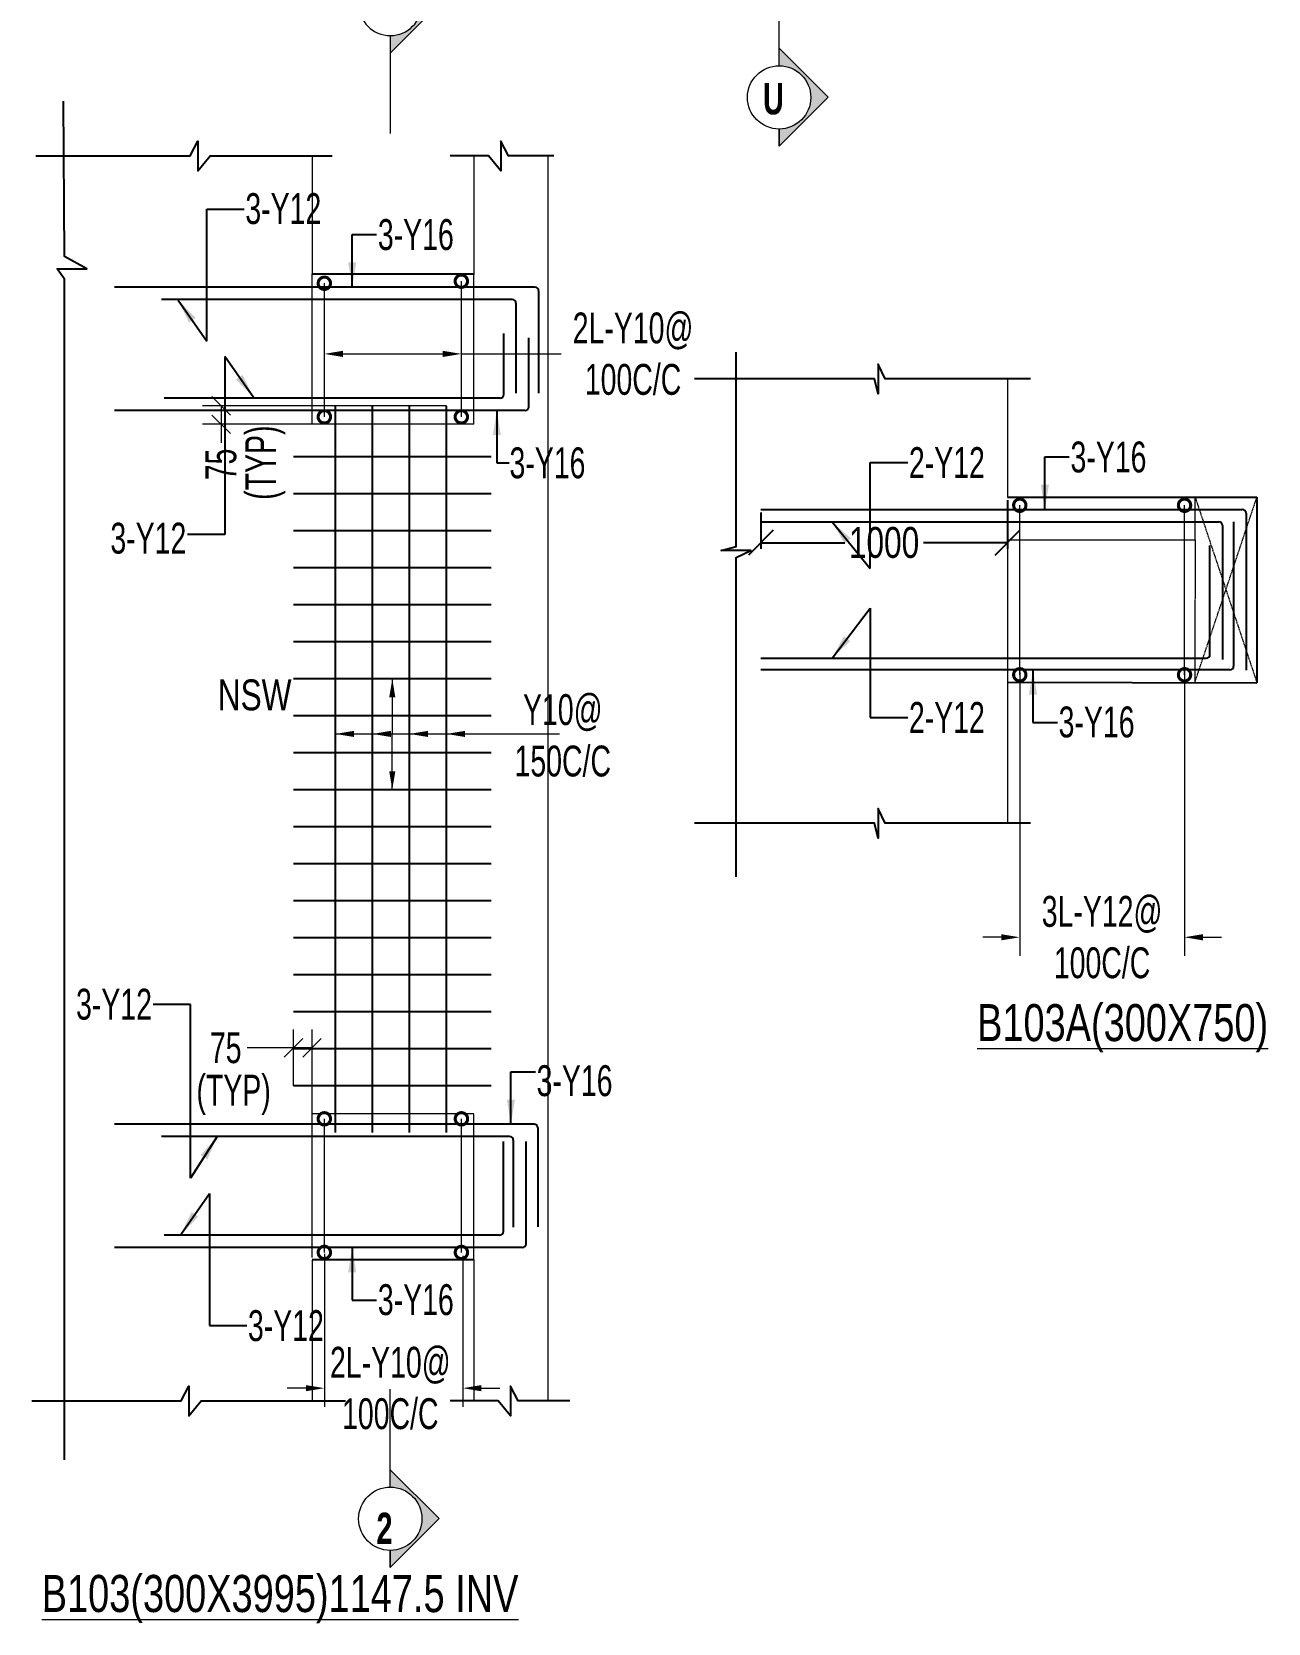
# Model space of a CAD drawing. Header units: millimetres. Extents: x -2697 to 288508, y -1308 to 60928.
# Drawn here: x 92190 to 97201, y 11169 to 17617 of the extents above; entities that cross this region are included whole.
import ezdxf

# ---------------------------------------------------------------- set-up
doc = ezdxf.new("R2010")
doc.units = ezdxf.units.MM
doc.header["$LTSCALE"] = 100
for name, pattern in [('CONTINOUS', [0]), ('CONTINU', [0]), ('HIDDEN', [0.375, 0.25, -0.125])]:
    doc.linetypes.add(name, pattern=pattern)
doc.layers.get('Defpoints').update_dxf_attribs({"color": 1, "lineweight": 0})
for name, color, linetype in [('-S-ARROW', 253, 'Continuous'), ('-S-MISC', 8, 'Continuous'), ('-STR-BEAM', 7, 'CONTINU'), ('-STR-REINF', 3, 'Continuous'), ('-STR-TEXT', 6, 'Continuous'), ('A-ANNO-DIMS', 7, 'Continuous')]:
    doc.layers.add(name, color=color, linetype=linetype)
for name, color, linetype, lineweight in [('-S-STIRUP', 11, 'Continuous', 9), ('-S-TEXT', 6, 'Continuous', 0), ('-STR-COLUMN', 5, 'HIDDEN', 13), ('-STR-RF-DIM', 252, 'CONTINOUS', 20), ('G-ANNO-SYMB', 8, 'CONTINOUS', 9), ('SEC TEXT', 9, 'Continuous', 18), ('SLAB LINE', 254, 'HIDDEN', 20)]:
    doc.layers.add(name, color=color, linetype=linetype, lineweight=lineweight)
doc.styles.add('BEAM-LS', font='romans.shx', dxfattribs={"width": 0.8})
doc.styles.add('SOBHA', font='swisscl.ttf', dxfattribs={"width": 0.9})
doc.styles.add('sobha.sed', font='swisscl.ttf')
doc.styles.add('Swis721 LtCn BT_B', font='', dxfattribs={"width": 0.9, "height": 250})
doc.styles.get('Swis721 LtCn BT_B').set_extended_font_data('Swis721 LtCn BT', bold=True)
doc.dimstyles.new('S-50', dxfattribs={"dimscale": 50, "dimtxt": 2.5, "dimasz": 2, "dimexe": 0.5, "dimexo": 0.25, "dimgap": 0.25, "dimtad": 0, "dimdec": 0, "dimrnd": 0.0005, "dimzin": 0, "dimdsep": 46, "dimtxsty": 'sobha.sed', "dimblk": 'OBLIQUE', "dimcen": 0.09, "dimclrd": 8, "dimclre": 8, "dimclrt": 6, "dimadec": 0, "dimazin": 0, "dimtfac": 1, "dimtdec": 0, "dimtofl": 0, "dimtmove": 2, "dimatfit": 3, "dimfxl": 0.18, "dimtolj": 1, "dimtzin": 0, "dimlwd": -1, "dimlwe": -1, "dimarcsym": 0})
doc.dimstyles.new('S-DIM50', dxfattribs={"dimscale": 50, "dimtxt": 2.5, "dimasz": 1.5, "dimexe": 1.5, "dimexo": 1, "dimgap": 0.5, "dimtad": 0, "dimdec": 0, "dimzin": 0, "dimdsep": 46, "dimtxsty": 'SOBHA', "dimcen": 0.09, "dimclrd": 256, "dimclre": 256, "dimclrt": 6, "dimadec": 5, "dimazin": 0, "dimtfac": 1, "dimtdec": 0, "dimtofl": 0, "dimtmove": 0, "dimatfit": 3, "dimfxl": 0.18, "dimtolj": 1, "dimtzin": 0, "dimlwd": -1, "dimlwe": -1, "dimarcsym": 0})
doc.dimstyles.new('STIRUP', dxfattribs={"dimscale": 50, "dimtxt": 2.5, "dimasz": 2.2, "dimexe": 0, "dimexo": 0, "dimgap": 0.5, "dimtad": 0, "dimdec": 0, "dimzin": 0, "dimdsep": 46, "dimtxsty": 'BEAM-LS', "dimblk": 'DOTSMALL', "dimcen": 0.09, "dimclrd": 256, "dimclre": 256, "dimclrt": 256, "dimadec": 5, "dimazin": 0, "dimtfac": 1, "dimtdec": 0, "dimtofl": 0, "dimtmove": 0, "dimatfit": 3, "dimldrblk": 'DOTSMALL', "dimfxl": 0, "dimfxlon": 1, "dimtolj": 1, "dimtzin": 0, "dimlwd": -1, "dimlwe": -1, "dimarcsym": 0})

# ---------------------------------------------------------------- blocks, each defined once
blk = doc.blocks.new('_Oblique')
at = {"color": 0, "linetype": 'ByBlock', "lineweight": -2}
blk.add_line((-0.5, -0.5), (0.5, 0.5), dxfattribs=at)
blk = doc.blocks.new('*D706')
at = {"layer": '-STR-RF-DIM', "transparency": 16777216}
for p, q in [((96861.4, 15031.9), (96861.4, 13873.3)), ((96194.3, 15023.9), (96194.3, 13873.3)), ((96119.3, 13948.3), (96044.3, 13948.3)), ((96936.4, 13948.3), (97011.4, 13948.3))]:
    blk.add_line(p, q, dxfattribs=at)
for points in [[(96119.3, 13960.8), (96119.3, 13935.8), (96194.3, 13948.3)], [(96936.4, 13960.8), (96936.4, 13935.8), (96861.4, 13948.3)]]:
    blk.add_solid(points, dxfattribs=at)
at = {"layer": 'Defpoints', "color": 0, "transparency": 16777216}
for p in [(96861.4, 15031.9, 0), (96194.3, 15023.9, 0), (96194.3, 13948.3)]:
    blk.add_point(p, dxfattribs=at)
at = {"layer": '-STR-RF-DIM', "color": 6, "transparency": 16777216, "insert": (96527.8, 13948.3), "char_height": 125, "attachment_point": 5, "style": 'SOBHA'}
blk.add_mtext('\\A1;3L-Y12@\\P100C/C', dxfattribs=at)
blk = doc.blocks.new('_DotSmall')
at = {"color": 0, "linetype": 'ByBlock', "const_width": 0.5}
blk.add_lwpolyline([(-0.0625, 0, 1), (0.0625, 0, 1)], format="xyb", close=True, dxfattribs=at)
blk = doc.blocks.new('*D707')
at = {"layer": '-S-STIRUP', "ltscale": 100, "transparency": 16777216}
blk.add_line((96862, 15012.1), (96862, 15698.9), dxfattribs=at)
at = {"layer": 'Defpoints', "color": 0, "linetype": 'CONTINU', "ltscale": 100, "transparency": 16777216}
for p in [(96862, 15698.9), (96862, 15698.9), (96862, 15012.1)]:
    blk.add_point(p, dxfattribs=at)
at = {"layer": '-S-STIRUP', "linetype": 'CONTINU', "ltscale": 100, "transparency": 16777216, "xscale": 100, "yscale": 100, "zscale": 100}
for p, rotation in [((96862, 15698.9), 90), ((96862, 15012.1), 270)]:
    blk.add_blockref('_DotSmall', p, dxfattribs=dict(at, rotation=rotation))
blk = doc.blocks.new('*D708')
at = {"layer": '-S-STIRUP', "ltscale": 100, "transparency": 16777216}
blk.add_line((96194.3, 15012.1), (96194.3, 15698.9), dxfattribs=at)
at = {"layer": 'Defpoints', "color": 0, "linetype": 'CONTINU', "ltscale": 100, "transparency": 16777216}
for p in [(96194.3, 15698.9), (96194.3, 15698.9), (96194.3, 15012.1)]:
    blk.add_point(p, dxfattribs=at)
at = {"layer": '-S-STIRUP', "linetype": 'CONTINU', "ltscale": 100, "transparency": 16777216, "xscale": 100, "yscale": 100, "zscale": 100}
for p, rotation in [((96194.3, 15698.9), 90), ((96194.3, 15012.1), 270)]:
    blk.add_blockref('_DotSmall', p, dxfattribs=dict(at, rotation=rotation))
blk = doc.blocks.new('*D790')
at = {"layer": 'A-ANNO-DIMS', "color": 8, "transparency": 16777216}
for p, q in [((96144.3, 15719.4), (96144.3, 15522.4)), ((95144.3, 15669.4), (95144.3, 15522.4)), ((95144.3, 15547.4), (95484.9, 15547.4)), ((96144.3, 15547.4), (95803.7, 15547.4))]:
    blk.add_line(p, q, dxfattribs=at)
at = {"layer": 'Defpoints', "color": 0, "transparency": 16777216}
for p in [(95144.3, 15681.9, 0), (96144.3, 15731.9), (96144.3, 15547.4)]:
    blk.add_point(p, dxfattribs=at)
at = {"layer": 'A-ANNO-DIMS', "color": 8, "transparency": 16777216, "xscale": 100, "yscale": 100, "zscale": 100, "rotation": 180}
blk.add_blockref('_Oblique', (95144.3, 15547.4), dxfattribs=at)
at = {"layer": 'A-ANNO-DIMS', "color": 8, "transparency": 16777216, "xscale": 100, "yscale": 100, "zscale": 100}
blk.add_blockref('_Oblique', (96144.3, 15547.4), dxfattribs=at)
at = {"layer": 'A-ANNO-DIMS', "color": 6, "transparency": 16777216, "insert": (95644.3, 15547.4), "char_height": 125, "attachment_point": 5, "style": 'sobha.sed'}
blk.add_mtext('\\A1;1000', dxfattribs=at)
blk = doc.blocks.new('Detail View - M_Section Head - Structural Type 1-785420-STILT FLOOR FRAMING PLAN')
at = {"layer": 'G-ANNO-SYMB'}
h = blk.add_hatch(color=9, dxfattribs=at)
edge = h.paths.add_edge_path(flags=0)
edge.add_line((-8.5, 0), (-9.86, 0))
edge.add_line((-9.86, 0), (-5.99, 3.87))
edge.add_line((-5.99, 3.87), (-2.12, 0))
edge.add_line((-2.12, 0), (-3.5, 0))
edge.add_arc((-6, 0), 2.5, 360, 540)
for p, q in [((-5.99, 3.87), (-9.86, 0)), ((-5.99, 3.87), (-2.12, 0)), ((-8.5, 0), (-9.86, 0)), ((-3.5, 0), (-2.12, 0))]:
    blk.add_line(p, q, dxfattribs=at)
at = {"layer": 'G-ANNO-SYMB', "color": 5}
for p, q in [((-5.99, 3.87), (-9.86, 0)), ((-2.12, 0), (-5.99, 3.87)), ((-9.86, 0), (-8.5, 0)), ((-3.5, 0), (4.24, 0)), ((-3.5, 0), (-2.12, 0))]:
    blk.add_line(p, q, dxfattribs=at)
at = {"layer": 'G-ANNO-SYMB'}
blk.add_arc((-6, 0), 2.5, 360, 180, dxfattribs=at)
at = {"layer": 'G-ANNO-SYMB', "color": 5}
for start, end in [(360, 180), (180, 360)]:
    blk.add_arc((-6, 0), 2.5, start, end, dxfattribs=at)
blk = doc.blocks.new('*D813')
at = {"layer": '-STR-RF-DIM', "transparency": 16777216}
for p, q in [((93375.9, 16115.3), (93375.9, 16387.4)), ((93931.1, 16104.3), (93931.1, 16387.4)), ((93450.9, 16312.4), (93856.1, 16312.4)), ((93931.1, 16312.4), (94336, 16312.4))]:
    blk.add_line(p, q, dxfattribs=at)
for points in [[(93450.9, 16324.9), (93450.9, 16299.9), (93375.9, 16312.4)], [(93856.1, 16324.9), (93856.1, 16299.9), (93931.1, 16312.4)]]:
    blk.add_solid(points, dxfattribs=at)
at = {"layer": 'Defpoints', "color": 0, "transparency": 16777216}
for p in [(93931.1, 16312.4), (93375.9, 16115.3, 0), (93931.1, 16104.3, -9.2)]:
    blk.add_point(p, dxfattribs=at)
at = {"layer": '-STR-RF-DIM', "color": 6, "transparency": 16777216, "insert": (94627, 16312.4), "char_height": 125, "attachment_point": 5, "style": 'SOBHA'}
blk.add_mtext('\\A1;2L-Y10@\\P100C/C', dxfattribs=at)
blk = doc.blocks.new('*D812')
at = {"layer": '-STR-RF-DIM', "transparency": 16777216}
for p, q in [((93870.8, 16102.2), (92882.5, 16102.2)), ((92957.5, 16102.2), (92957.5, 16027)), ((93332.2, 16027), (92882.5, 16027)), ((92957.5, 16027), (92957.5, 15952))]:
    blk.add_line(p, q, dxfattribs=at)
at = {"layer": 'Defpoints', "color": 0, "transparency": 16777216}
for p in [(93870.8, 16102.2), (92957.5, 16027), (93332.2, 16027, 178577.4)]:
    blk.add_point(p, dxfattribs=at)
at = {"layer": '-STR-RF-DIM', "transparency": 16777216, "xscale": 75, "yscale": 75, "zscale": 75}
for p, rotation in [((92957.5, 16102.2), 90), ((92957.5, 16027), 270)]:
    blk.add_blockref('_Oblique', p, dxfattribs=dict(at, rotation=rotation))
at = {"layer": '-STR-RF-DIM', "color": 6, "transparency": 16777216, "insert": (92957.5, 15864.4), "char_height": 125, "attachment_point": 5, "rotation": 90, "style": 'SOBHA'}
blk.add_mtext('\\A1;75', dxfattribs=at)
blk = doc.blocks.new('*D814')
at = {"layer": '-S-STIRUP', "ltscale": 100, "transparency": 16777216}
blk.add_line((93375.9, 16057.2), (93375.9, 16598.6), dxfattribs=at)
at = {"layer": 'Defpoints', "color": 0, "linetype": 'CONTINU', "ltscale": 100, "transparency": 16777216}
for p in [(93375.9, 16598.6), (93375.9, 16598.6), (93375.9, 16057.2)]:
    blk.add_point(p, dxfattribs=at)
at = {"layer": '-S-STIRUP', "linetype": 'CONTINU', "ltscale": 100, "transparency": 16777216, "xscale": 100, "yscale": 100, "zscale": 100}
for p, rotation in [((93375.9, 16598.6), 90), ((93375.9, 16057.2), 270)]:
    blk.add_blockref('_DotSmall', p, dxfattribs=dict(at, rotation=rotation))
blk = doc.blocks.new('*D815')
at = {"layer": '-S-STIRUP', "ltscale": 100, "transparency": 16777216}
blk.add_line((93931.1, 16057.2), (93931.1, 16607), dxfattribs=at)
at = {"layer": 'Defpoints', "color": 0, "linetype": 'CONTINU', "ltscale": 100, "transparency": 16777216}
for p in [(93931.1, 16607), (93931.1, 16607), (93931.1, 16057.2)]:
    blk.add_point(p, dxfattribs=at)
at = {"layer": '-S-STIRUP', "linetype": 'CONTINU', "ltscale": 100, "transparency": 16777216, "xscale": 100, "yscale": 100, "zscale": 100}
for p, rotation in [((93931.1, 16607), 90), ((93931.1, 16057.2), 270)]:
    blk.add_blockref('_DotSmall', p, dxfattribs=dict(at, rotation=rotation))
blk = doc.blocks.new('*D816')
at = {"layer": '-STR-RF-DIM', "transparency": 16777216}
for p, q in [((93375.9, 12665), (93375.9, 12046.1)), ((93937.4, 12657), (93937.4, 12046.1)), ((93300.9, 12121.1), (93225.9, 12121.1)), ((94012.4, 12121.1), (94087.4, 12121.1))]:
    blk.add_line(p, q, dxfattribs=at)
for points in [[(93300.9, 12133.6), (93300.9, 12108.6), (93375.9, 12121.1)], [(94012.4, 12133.6), (94012.4, 12108.6), (93937.4, 12121.1)]]:
    blk.add_solid(points, dxfattribs=at)
at = {"layer": 'Defpoints', "color": 0, "transparency": 16777216}
for p in [(93375.9, 12665, 0), (93937.4, 12657, 0), (93937.4, 12121.1)]:
    blk.add_point(p, dxfattribs=at)
at = {"layer": '-STR-RF-DIM', "color": 6, "transparency": 16777216, "insert": (93643.2, 12121.1), "char_height": 125, "attachment_point": 5, "style": 'SOBHA'}
blk.add_mtext('\\A1;2L-Y10@\\P100C/C', dxfattribs=at)
blk = doc.blocks.new('*D817')
at = {"layer": '-S-STIRUP', "ltscale": 100, "transparency": 16777216}
blk.add_line((93375.9, 12671.2), (93375.9, 13212.6), dxfattribs=at)
at = {"layer": 'Defpoints', "color": 0, "linetype": 'CONTINU', "ltscale": 100, "transparency": 16777216}
for p in [(93375.9, 13212.6), (93375.9, 13212.6), (93375.9, 12671.2)]:
    blk.add_point(p, dxfattribs=at)
at = {"layer": '-S-STIRUP', "linetype": 'CONTINU', "ltscale": 100, "transparency": 16777216, "xscale": 100, "yscale": 100, "zscale": 100}
for p, rotation in [((93375.9, 13212.6), 90), ((93375.9, 12671.2), 270)]:
    blk.add_blockref('_DotSmall', p, dxfattribs=dict(at, rotation=rotation))
blk = doc.blocks.new('*D818')
at = {"layer": '-S-STIRUP', "ltscale": 100, "transparency": 16777216}
blk.add_line((93931.4, 12671.2), (93931.4, 13212.6), dxfattribs=at)
at = {"layer": 'Defpoints', "color": 0, "linetype": 'CONTINU', "ltscale": 100, "transparency": 16777216}
for p in [(93931.4, 13212.6), (93931.4, 13212.6), (93931.4, 12671.2)]:
    blk.add_point(p, dxfattribs=at)
at = {"layer": '-S-STIRUP', "linetype": 'CONTINU', "ltscale": 100, "transparency": 16777216, "xscale": 100, "yscale": 100, "zscale": 100}
for p, rotation in [((93931.4, 13212.6), 90), ((93931.4, 12671.2), 270)]:
    blk.add_blockref('_DotSmall', p, dxfattribs=dict(at, rotation=rotation))
blk = doc.blocks.new('*D819')
at = {"layer": '-STR-RF-DIM', "transparency": 16777216}
for p, q in [((93250.7, 13345.8), (93250.7, 13575.1)), ((93326.1, 13232.2), (93326.1, 13575.1)), ((93250.7, 13500.1), (93063.7, 13500.1)), ((93326.1, 13500.1), (93250.7, 13500.1))]:
    blk.add_line(p, q, dxfattribs=at)
at = {"layer": 'Defpoints', "color": 0, "transparency": 16777216}
for p in [(93326.1, 13500.1), (93250.7, 13345.8, 0), (93326.1, 13232.2, 0)]:
    blk.add_point(p, dxfattribs=at)
at = {"layer": '-STR-RF-DIM', "transparency": 16777216, "xscale": 75, "yscale": 75, "zscale": 75, "rotation": 180}
blk.add_blockref('_Oblique', (93250.7, 13500.1), dxfattribs=at)
at = {"layer": '-STR-RF-DIM', "transparency": 16777216, "xscale": 75, "yscale": 75, "zscale": 75}
blk.add_blockref('_Oblique', (93326.1, 13500.1), dxfattribs=at)
at = {"layer": '-STR-RF-DIM', "color": 6, "transparency": 16777216, "insert": (92976.2, 13500.1), "char_height": 125, "attachment_point": 5, "style": 'SOBHA'}
blk.add_mtext('\\A1;75', dxfattribs=at)

msp = doc.modelspace()

# ---------------------------------------------------------------- linework, layer by layer
at = {"layer": '-S-MISC', "linetype": 'ByBlock', "ltscale": 1000}
for points in [[(92323.24, 11830.22), (92323.24, 16615.7), (92292.72, 16657.35), (92412.89, 16657.35), (92323.24, 16707.46), (92319.09, 17336.65)], [(92205.99, 17115.02), (92831.91, 17115.02), (92862.78, 17174.67), (92862.78, 17054.51), (92912.63, 17115.02), (93407.44, 17115.02)], [(94306.33, 17115.02), (94121.69, 17115.02), (94090.82, 17174.67), (94090.82, 17054.51), (94040.97, 17115.02), (93885.3, 17115.02)], [(95044.27, 14193), (95044.27, 15487.62), (95103.93, 15516.09), (94983.76, 15516.09), (95044.27, 15531.24), (95044.27, 16319.06)], [(92190.41, 12070.02), (92796.13, 12070.02), (92826.99, 12129.67), (92826.99, 12009.51), (92876.84, 12070.02), (93462.22, 12070.02)], [(94370.73, 12070.02), (94161.44, 12070.02), (94130.57, 12129.67), (94130.57, 12009.51), (94080.72, 12070.02), (93885.3, 12070.02)]]:
    msp.add_lwpolyline(points, dxfattribs=at)
at = {"layer": '-S-MISC', "linetype": 'ByBlock', "ltscale": 1000, "elevation": 0}
for points in [[(96238.07, 16210.96), (95648.75, 16210.96), (95620.28, 16270.62), (95620.28, 16150.45), (95605.13, 16210.96), (94876.16, 16210.96)], [(96238.07, 14410.96), (95648.75, 14410.96), (95620.28, 14470.62), (95620.28, 14350.45), (95605.13, 14410.96), (94876.16, 14410.96)]]:
    msp.add_lwpolyline(points, dxfattribs=at)
at = {"layer": '-STR-BEAM'}
for p, q in [((93981.14, 16635.92), (93326.14, 16635.92, 0)), ((96144.27, 15731.86), (97155.31, 15731.86, 0)), ((97155.31, 15731.86, 0), (97155.31, 14979.78, 0)), ((96144.27, 14981.86), (97155.31, 14979.78, 0)), ((93981.14, 12640.92), (93326.14, 12640.92, 0))]:
    msp.add_line(p, q, dxfattribs=at)
at = {"layer": '-STR-COLUMN', "linetype": 'Continuous', "ltscale": 10}
for p, q in [((93326.14, 17115.02), (93326.14, 16635.92)), ((93981.14, 17115.02), (93981.14, 16635.92)), ((94281.14, 17115.02), (94281.14, 12070.02)), ((96144.27, 16210.96), (96144.27, 15731.86)), ((96144.27, 14981.86), (96144.27, 14410.96)), ((93326.14, 12640.92), (93326.14, 12070.02)), ((93981.14, 12640.92), (93981.14, 12070.02))]:
    msp.add_line(p, q, dxfattribs=at)
at = {"layer": '-STR-REINF', "ltscale": 10}
for p, q in [((94229.34, 16583.17, 9.2), (92526.14, 16583.17, 9.2)), ((94137.56, 16533.17, 9.2), (92716.35, 16533.17, 9.2)), ((94152.56, 16518.17, 9.2), (94152.56, 16153.53, 9.2)), ((94244.34, 16568.17, 9.2), (94244.34, 16153.36, 9.2)), ((94103.05, 16148.17, 9.2), (94103.05, 16394.41, 9.2)), ((94205.03, 16098.17, 9.2), (94205.03, 16377.19, 9.2)), ((94088.05, 16133.17, 9.2), (92726.14, 16133.17, 9.2)), ((94190.03, 16083.17, 9.2), (92526.14, 16083.17, 9.2)), ((94051.86, 15895.83, 178586.59), (93250.69, 15895.83, 178586.59)), ((94051.86, 15745.83, 178586.59), (93250.69, 15745.83, 178586.59)), ((95144.27, 15681.86, 0), (97096.1, 15681.86, 0)), ((95144.27, 15631.86, 0), (97001.1, 15631.86, 0)), ((97016.1, 15616.86, 0), (97016.1, 15074.16, 0)), ((97061.1, 15631.86, 0), (97061.1, 15046.86, 0)), ((97111.1, 15666.86, 0), (97111.1, 15031.2, 0)), ((94051.86, 15595.83, 178586.59), (93250.69, 15595.83, 178586.59)), ((96965.1, 15094.15, 0), (96965.1, 15536.16, 0)), ((94051.86, 15445.83, 178586.59), (93250.69, 15445.83, 178586.59)), ((94051.86, 15295.83, 178586.59), (93250.69, 15295.83, 178586.59)), ((94051.86, 15145.83, 178586.59), (93250.69, 15145.83, 178586.59)), ((95144.27, 15079.15, 0), (96950.1, 15079.15, 0)), ((97046.1, 15031.86, 0), (95144.27, 15031.86, 0)), ((94051.86, 14995.83, 178586.59), (93250.69, 14995.83, 178586.59)), ((94051.86, 14845.83, 178586.59), (93250.69, 14845.83, 178586.59)), ((94051.86, 14695.83, 178586.59), (93250.69, 14695.83, 178586.59)), ((94051.86, 14545.83, 178586.59), (93250.69, 14545.83, 178586.59)), ((94051.86, 14395.83, 178586.59), (93250.69, 14395.83, 178586.59)), ((94051.86, 14245.83, 178586.59), (93250.69, 14245.83, 178586.59)), ((94051.86, 14095.83, 178586.59), (93250.69, 14095.83, 178586.59)), ((94051.86, 13945.83, 178586.59), (93250.69, 13945.83, 178586.59)), ((94051.86, 13795.83, 178586.59), (93250.69, 13795.83, 178586.59)), ((94051.86, 13645.83, 178586.59), (93250.69, 13645.83, 178586.59)), ((94051.86, 13495.83, 178586.59), (93250.69, 13495.83, 178586.59)), ((94051.86, 13345.83, 178586.59), (93250.69, 13345.83, 178586.59)), ((94226, 13190.92, 0), (92526.14, 13190.92, 0)), ((94241, 13175.92, 0), (94241, 12774.32, 0)), ((94126.66, 13140.92, 0), (92716.35, 13140.92, 0)), ((94101.38, 12755.92, 0), (94101.38, 13120.56, 0)), ((94141.66, 13125.92, 0), (94141.66, 12774.11, 0)), ((94193.16, 12705.92, 0), (94193.16, 13120.74, 0)), ((94086.38, 12740.92, 0), (92726.14, 12740.92, 0)), ((94178.16, 12690.92, 0), (92526.14, 12690.92, 0))]:
    msp.add_line(p, q, dxfattribs=at)
at = {"layer": '-STR-REINF', "color": 3, "ltscale": 10}
for p, q in [((93420.76, 13157.2, 178586.59), (93420.76, 16100.67, 178586.59)), ((93570.76, 13157.2, 178586.59), (93570.76, 16100.67, 178586.59)), ((93720.76, 13157.2, 178586.59), (93720.76, 16100.67, 178586.59)), ((93870.76, 13157.2, 178586.59), (93870.76, 16100.67, 178586.59))]:
    msp.add_line(p, q, dxfattribs=at)
at = {"layer": '-STR-REINF', "ltscale": 10, "extrusion": (-2.75285e-10, 1.95453e-08, 1)}
for centre in [(94229.34, 16568.17, 9.2), (94137.56, 16518.17, 9.2), (94226, 13175.92, 0), (94126.66, 13125.92, 0)]:
    msp.add_arc(centre, 15, 0, 90, dxfattribs=at)
at = {"layer": '-STR-REINF', "ltscale": 10, "extrusion": (-2.75285e-10, -1.95453e-08, 1)}
for centre in [(94088.05, 16148.17, 9.2), (94190.03, 16098.17, 9.2), (94086.38, 12755.92, 0), (94178.16, 12705.92, 0)]:
    msp.add_arc(centre, 15, 270, 0, dxfattribs=at)
at = {"layer": '-STR-REINF', "ltscale": 10}
for centre, start, end in [((97096.1, 15666.86, 0), 0, 90), ((97001.1, 15616.86, 0), 0, 90), ((96950.1, 15094.15, 0), 270, 0), ((97046.1, 15046.86, 0), 270, 0)]:
    msp.add_arc(centre, 15, start, end, dxfattribs=at)
at = {"layer": 'SLAB LINE', "linetype": 'HIDDEN', "ltscale": 0.1}
for p, q in [((93326.14, 16636.42, 0), (93326.14, 16633.2)), ((93326.14, 16026.95, 178586.59), (93326.14, 16636.42, 0)), ((93981.14, 16635.92), (93326.14, 16635.92, 0)), ((93981.14, 16636.42), (93981.14, 16633.2)), ((93981.14, 16026.95, 178586.59), (93981.14, 16633.2)), ((93981.14, 16026.95, 178586.59), (93326.14, 16026.95, 178586.59)), ((93981.14, 16026.95, 178586.59), (93326.14, 16026.95, 178586.59)), ((96903.67, 14980.3, 0), (97155.31, 15731.86, 0)), ((96904.91, 15557.11, 0), (96904.91, 15731.86, 0)), ((96904.91, 15731.86, 0), (97155.31, 14979.78, 0)), ((96144.27, 15557.11), (96144.27, 14981.86)), ((96904.91, 15557.11, 0), (96144.27, 15557.11, 0)), ((96904.91, 15557.11, 0), (96903.67, 14980.3, 0)), ((93326.14, 12650.25, 0), (93326.14, 13232.2, 178586.59)), ((93981.14, 13232.2, 178586.59), (93326.14, 13232.2, 178586.59)), ((93981.14, 12640.92), (93981.14, 13232.2, 178586.59)), ((93981.14, 12640.92), (93326.14, 12640.92, 0))]:
    msp.add_line(p, q, dxfattribs=at)

# ---------------------------------------------------------------- block references
at = {"layer": 'G-ANNO-SYMB', "extrusion": (0, 0, -1), "yscale": 51.28199999999996, "zscale": 51.28199999999996}
for p, xscale, rotation in [((-93643.1, 17422.81), -51.28199999999996, 90), ((-95219.04, 17659.47), 51.28199999999996, 90.00000000000003), ((-93643.1, 11899.61), 51.28199999999996, 90.00000000000003)]:
    msp.add_blockref('Detail View - M_Section Head - Structural Type 1-785420-STILT FLOOR FRAMING PLAN', p, dxfattribs=dict(at, xscale=xscale, rotation=rotation))

# ---------------------------------------------------------------- texts
at = {"layer": '-S-TEXT', "color": 6, "style": 'sobha.sed'}
msp.add_text('NSW', height=125, dxfattribs=at).set_placement((92944, 14868))
at = {"layer": '-STR-RF-DIM', "color": 6, "insert": (94342.21, 14765.87, 178586.59), "char_height": 125, "attachment_point": 5, "style": 'SOBHA'}
msp.add_mtext('\\A1;Y10@\\P150C/C', dxfattribs=at)
at = {"layer": '-STR-TEXT', "color": 6, "char_height": 125, "style": 'SOBHA'}
for s, insert, attachment_point in [('\\A1;3-Y12', (93055.78, 16836.91, 178595.79), 7), ('\\A1;3-Y16', (93592.8, 16858.45, 9.2), 1), ('\\A1;3-Y16', (94126.22, 15933.4, 9.2), 1), ('\\A1;2-Y12', (95745.01, 15934.4, 178586.59), 1), ('\\A1;3-Y16', (96399.93, 15957.13, 0), 1), ('\\A1;3-Y12', (92816.45, 15628.21, 178595.79), 3), ('\\A1;2-Y12', (95745.01, 14776.61, 178586.59), 7), ('\\A1;3-Y16', (96351.69, 14756.59, 0), 7), ('\\A1;3-Y12', (92677.33, 13613.08, 178586.59), 9), ('\\A1;3-Y16', (94236.11, 13429.74, 0), 1), ('\\A1;(TYP)', (92857.75, 13391.19, 535759.77), 1), ('\\A1;3-Y16', (93592.8, 12415.65, 0), 7), ('\\A1;3-Y12', (93066.25, 12437.18, 178586.59), 1)]:
    msp.add_mtext(s, dxfattribs=dict(at, insert=insert, attachment_point=attachment_point))
at = {"layer": '-STR-TEXT', "color": 6, "insert": (93055.54, 15721.04, 357182.38), "char_height": 125, "attachment_point": 1, "rotation": 90, "style": 'SOBHA'}
msp.add_mtext('\\A1;(TYP)', dxfattribs=at)
at = {"layer": 'G-ANNO-SYMB', "color": 5, "insert": (95195.7, 17281.11), "char_height": 126.62, "width": 169.2306, "attachment_point": 8, "line_spacing_factor": 0.964267, "style": 'Swis721 LtCn BT_B'}
msp.add_mtext('U', dxfattribs=at)
at = {"layer": 'G-ANNO-SYMB', "color": 5, "insert": (93619.76, 11489.93), "char_height": 126.62, "attachment_point": 8, "line_spacing_factor": 0.964267, "style": 'Swis721 LtCn BT_B'}
msp.add_mtext('2', dxfattribs=at)
at = {"layer": 'SEC TEXT', "color": 1, "linetype": 'ByBlock', "style": 'sobha.sed'}
for s, rotation, p in [('%%UB103A(300X750)', 0.010721, (96021.37, 13527.46, 0)), ('%%UB103(300X3995)1147.5 INV', 359.989279, (92230.5, 11214.23, 0))]:
    msp.add_text(s, height=150, rotation=rotation, dxfattribs=at).set_placement(p)

# ---------------------------------------------------------------- dimensions: what is measured, and where the dimension line sits
at = {"layer": '-S-STIRUP', "linetype": 'CONTINU', "ltscale": 100}
for base, p1, p2, picture, middle in [((93931.14, 16607.05, 178586.59), (93931.14, 16057.24, 178586.59), (93931.14, 16607.05, 178586.59), '*D815', (93931.14, 16332.14, 178586.59)), ((93375.9, 16598.61, 357173.18), (93375.9, 16057.24, 357173.18), (93375.9, 16598.61, 357173.18), '*D814', (93375.9, 16327.92, 357173.18)), ((96194.27, 15698.86), (96194.27, 15012.15), (96194.27, 15698.86), '*D708', (96194.27, 15355.5)), ((96861.95, 15698.86, 178586.59), (96861.95, 15012.15, 178586.59), (96861.95, 15698.86, 178586.59), '*D707', (96861.95, 15355.5, 178586.59)), ((93375.9, 13212.57, 178586.59), (93375.9, 12671.2, 178586.59), (93375.9, 13212.57, 178586.59), '*D817', (93375.9, 12941.89, 178586.59)), ((93931.39, 13212.57, 178586.59), (93931.39, 12671.2, 178586.59), (93931.39, 13212.57, 178586.59), '*D818', (93931.39, 12941.89, 178586.59))]:
    dim = msp.add_linear_dim(base=base, p1=p1, p2=p2, angle=90, text=' ', dimstyle='STIRUP', override={"dimasz": 2}, dxfattribs=at)
    dim.commit()
    dim.dimension.update_dxf_attribs({"geometry": picture, "text_midpoint": middle})
at = {"layer": '-STR-RF-DIM'}
for base, p1, p2, picture, middle in [((93931.14, 16312.44, 178595.79), (93375.9, 16115.28, 178595.79), (93931.14, 16104.28, 178586.59), '*D813', (94627.05, 16312.44, 178595.79)), ((93937.39, 12121.09, 178586.59), (93375.9, 12664.95, 178586.59), (93937.39, 12656.95, 178586.59), '*D816', (93643.22, 12121.09, 178586.59))]:
    dim = msp.add_linear_dim(base=base, p1=p1, p2=p2, text='2L-Y10@\\P100C/C', dimstyle='S-DIM50', override={"dimscale": 1, "dimtxt": 125, "dimasz": 75, "dimexe": 75, "dimexo": 0, "dimgap": 25, "dimsah": 1, "dimcen": 4.5, "dimfxl": 75}, dxfattribs=at)
    dim.commit()
    dim.dimension.update_dxf_attribs({"geometry": picture, "text_midpoint": middle, "dimtype": 160})
dim = msp.add_linear_dim(base=(92957.52, 16026.95, 9.2), p1=(93870.76, 16102.16, 9.2), p2=(93332.2, 16026.95, 178586.59), angle=90, dimstyle='S-DIM50', override={"dimscale": 1, "dimtxt": 125, "dimasz": 75, "dimexe": 75, "dimexo": 0, "dimgap": 25, "dimblk1": 'Oblique', "dimblk2": 'Oblique', "dimsah": 1, "dimcen": 4.5, "dimfxl": 75}, dxfattribs=at)
dim.commit()
dim.dimension.update_dxf_attribs({"geometry": '*D812', "text_midpoint": (92957.52, 15864.4, 9.2), "dimtype": 160})
dim = msp.add_linear_dim(base=(96194.27, 13948.28, 0), p1=(96861.41, 15031.86, 0), p2=(96194.27, 15023.86), angle=180, text='3L-Y12@\\P100C/C', dimstyle='S-DIM50', override={"dimscale": 1, "dimtxt": 125, "dimasz": 75, "dimexe": 75, "dimexo": 0, "dimgap": 25, "dimsah": 1, "dimcen": 4.5, "dimfxl": 75}, dxfattribs=at)
dim.commit()
dim.dimension.update_dxf_attribs({"geometry": '*D706', "text_midpoint": (96527.84, 13948.28, 0)})
dim = msp.add_linear_dim(base=(93326.14, 13500.07, 178586.59), p1=(93250.69, 13345.83, 178586.59), p2=(93326.14, 13232.2, 178586.59), dimstyle='S-DIM50', override={"dimscale": 1, "dimtxt": 125, "dimasz": 75, "dimexe": 75, "dimexo": 0, "dimgap": 25, "dimblk1": 'Oblique', "dimblk2": 'Oblique', "dimsah": 1, "dimcen": 4.5, "dimfxl": 75}, dxfattribs=at)
dim.commit()
dim.dimension.update_dxf_attribs({"geometry": '*D819', "text_midpoint": (92976.16, 13500.07, 178586.59), "dimtype": 160})
at = {"layer": 'A-ANNO-DIMS'}
dim = msp.add_linear_dim(base=(96144.27, 15547.39), p1=(95144.27, 15681.86, 0), p2=(96144.27, 15731.86), dimstyle='S-50', dxfattribs=at)
dim.commit()
dim.dimension.update_dxf_attribs({"geometry": '*D790', "text_midpoint": (95644.27, 15547.39)})

# ---------------------------------------------------------------- leaders
at = {"layer": '-S-ARROW', "annotation_type": 0, "has_hookline": 1, "hookline_direction": 1}
for points, text_width in [([(92783.89, 16530.62, 178595.79), (92899.37, 16364.18, 178595.79), (92899.37, 16899.41, 178595.79), (93050.78, 16899.41, 178595.79)], 317.96), ([(93488.76, 16583.17, 9.2), (93488.76, 16795.95, 9.2), (93587.8, 16795.95, 9.2)], 318.41), ([(96295.89, 15681.86, 0), (96295.89, 15894.63, 0), (96394.93, 15894.63, 0)], 318.41), ([(96247.65, 15031.86, 0), (96247.65, 14819.09, 0), (96346.69, 14819.09, 0)], 318.41), ([(94132.07, 13190.92, 0), (94132.07, 13403.69, 0), (94231.11, 13403.69, 0)], 318.41), ([(92794.36, 12743.47, 178586.59), (92909.84, 12909.91, 178586.59), (92909.84, 12374.68, 178586.59), (93061.25, 12374.68, 178586.59)], 317.96), ([(93488.76, 12690.92, 0), (93488.76, 12478.15, 0), (93587.8, 12478.15, 0)], 318.41)]:
    msp.add_leader(points, dimstyle='S-50', override={"dimasz": 2, "dimgap": 0.1, "dimtad": 0}, dxfattribs=dict(at, text_width=text_width))
at = {"layer": '-S-ARROW', "annotation_type": 0, "has_hookline": 1, "hookline_direction": 1, "text_width": 317.96, "horizontal_direction": (-1, 0, 0)}
for points in [[(93088.34, 16135.73, 178595.79), (92972.86, 16302.17, 178595.79), (92972.86, 15579.95, 178595.79), (92821.45, 15579.95, 178595.79)], [(92942, 13140.92, 178586.59), (92833.74, 12971.92, 178586.59), (92833.74, 13675.58, 178586.59), (92682.33, 13675.58, 178586.59)]]:
    msp.add_leader(points, dimstyle='S-50', override={"dimasz": 2, "dimgap": 0.1, "dimtad": 0}, dxfattribs=at)
at = {"layer": '-S-ARROW'}
for points, override in [([(94075.06, 16083.17, 9.2), (94075.06, 15870.4, 9.2), (94124.58, 15870.4, 9.2)], {"dimasz": 2, "dimgap": 0.1, "dimtad": 0}), ([(95433.44, 15631.86, 178586.59), (95588.6, 15442.13, 178586.59), (95588.6, 15871.9, 178586.59), (95740.01, 15871.9, 178586.59)], {"dimgap": 0.1}), ([(95433.44, 15079.15, 178586.59), (95588.6, 15281.68, 178586.59), (95588.6, 14839.11, 178586.59), (95740.01, 14839.11, 178586.59)], {"dimgap": 0.1})]:
    msp.add_leader(points, dimstyle='S-50', override=override, dxfattribs=at)
at = {"layer": '-STR-RF-DIM'}
for points in [[(93651.27, 14995.83, 178586.59), (93651.27, 14772.38, 178586.59)], [(93420.76, 14772.38, 178586.59), (94329.46, 14772.38, 178586.59)], [(93570.76, 14772.38, 178586.59), (94277.64, 14772.38, 178586.59)], [(93651.27, 14545.83, 178586.59), (93651.27, 14772.38, 178586.59)], [(93720.76, 14772.38, 178586.59), (94277.64, 14772.38, 178586.59)], [(93870.76, 14772.38, 178586.59), (94277.64, 14772.38, 178586.59)]]:
    msp.add_leader(points, dimstyle='S-DIM50', override={"dimscale": 1, "dimtxt": 125, "dimasz": 75, "dimexe": 75, "dimexo": 0, "dimgap": 25, "dimcen": 4.5, "dimfxl": 75}, dxfattribs=at)

doc.saveas('drawing.dxf')
